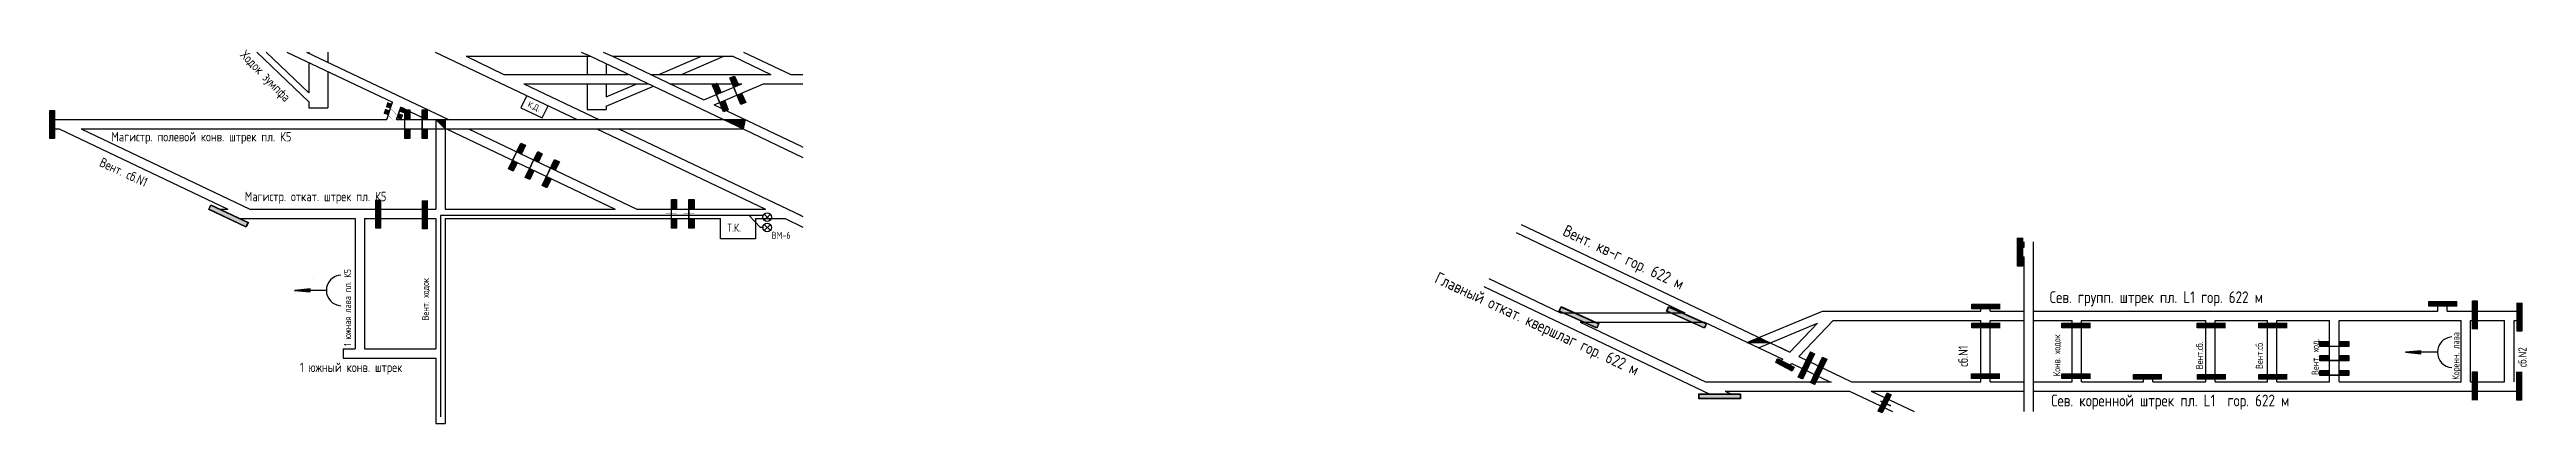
# Model space of a CAD drawing. Header units: millimetres. Extents: x -663 to 388, y -322 to -162.
import ezdxf

# ---------------------------------------------------------------- set-up
doc = ezdxf.new("R2010")
doc.units = ezdxf.units.MM
for name, color, linetype in [('ВМП', 7, 'Continuous'), ('Двери', 7, 'Continuous'), ('Номера перемычек', 7, 'Continuous'), ('Перемычки 01', 7, 'Continuous')]:
    doc.layers.add(name, color=color, linetype=linetype)
doc.styles.add('ESKD', font='Eskdwin')

msp = doc.modelspace()

# ---------------------------------------------------------------- hatches: boundary and pattern name
h = msp.add_hatch(color=256)
h.paths.add_polyline_path([(-520.3, -187.7), (-521, -189.8), (-519, -190.4), (-518.9, -190.3), (-520.8, -189.7), (-520.2, -187.8), (-518.3, -188.4), (-518.3, -188.4)])
h.paths.add_polyline_path([(-518.9, -190.3), (-519, -190.4), (-516.5, -193.1), (-516.5, -193), (-516.8, -192.7)])
h.paths.add_polyline_path([(-515.3, -191.6), (-515.3, -191.7), (-513.3, -192.4), (-512.6, -190.3), (-514.6, -189.6), (-514.7, -189.7), (-512.8, -190.4), (-513.4, -192.3)])
h = msp.add_hatch(color=3)
h.paths.add_polyline_path([(-520.2, -187.8), (-520.8, -189.7), (-518.9, -190.3), (-518.3, -188.4)])
h.paths.add_polyline_path([(-514.7, -189.7), (-515.3, -191.6), (-513.4, -192.3), (-512.8, -190.4)])
h = msp.add_hatch(color=256)
h.paths.add_polyline_path([(-519.4, -184.9), (-520, -187), (-518, -187.6), (-518, -187.5), (-519.9, -186.9), (-519.3, -185), (-517.4, -185.6), (-517.4, -185.5)])
h.paths.add_polyline_path([(-518, -187.5), (-518, -187.6), (-515.6, -190.2), (-515.5, -190.2), (-515.8, -189.8)])
h.paths.add_polyline_path([(-514.4, -188.8), (-514.4, -188.9), (-512.4, -189.6), (-511.7, -187.5), (-513.7, -186.8), (-513.7, -186.9), (-511.8, -187.5), (-512.4, -189.4)])
h = msp.add_hatch(color=3)
h.paths.add_polyline_path([(-519.3, -185), (-519.9, -186.9), (-518, -187.5), (-517.4, -185.6)])
h.paths.add_polyline_path([(-513.7, -186.9), (-514.4, -188.8), (-512.4, -189.4), (-511.8, -187.5)])
for color, points in [(256, [(-498.8, -192.3), (-494.8, -196.3), (-494.8, -192.3)]), (256, [(-367.6, -192.3), (-376.8, -192.3), (-368.5, -196.3)]), (256, [(-401.3, -232.3), (-401.3, -232.5), (-398.9, -232.5), (-398.9, -232.3)]), (256, [(-396.6, -232.5), (-396.6, -232.3), (-398.8, -232.3), (-398.8, -232.5)]), (256, [(-393.8, -232.3), (-393.8, -232.5), (-391.5, -232.5), (-391.5, -232.3)]), (256, [(-389.2, -232.5), (-389.2, -232.3), (-391.4, -232.3), (-391.4, -232.5)]), (256, [(-552.1, -265.5), (-552.1, -264.3), (-558.7, -265)]), (256, [(62.2, -284.9), (57.2, -287), (67, -287.2)]), (256, [(343, -291.8), (343, -290.6), (336.5, -291.2)]), (3, [(69.6, -295.5), (76.3, -299), (77, -297.6), (70.3, -294.1)]), (256, [(113.9, -311.8), (113.8, -312), (115.9, -312.9), (116, -312.8)]), (256, [(114.9, -312.3), (114.9, -312.4), (116.3, -313.1), (116.4, -313)]), (256, [(118.1, -313.9), (118.1, -313.8), (116.1, -312.8), (116, -313)])]:
    msp.add_hatch(color=color).paths.add_polyline_path(points)
h = msp.add_hatch(color=256)
h.paths.add_polyline_path([(69.4, -295.5), (76.4, -299.2), (77.2, -297.6), (70.2, -293.9)])
h.paths.add_polyline_path([(69.6, -295.5), (76.3, -299), (77, -297.6), (70.3, -294.1)], flags=16)
h = msp.add_hatch(color=256)
h.paths.add_polyline_path([(116.7, -308.4), (112.9, -316.2), (114.5, -317), (118.4, -309.3)])
h.paths.add_polyline_path([(116.7, -308.6), (113, -316.1), (114.5, -316.9), (118.2, -309.3)], flags=16)
at = {"layer": 'Двери'}
h = msp.add_hatch(color=256, dxfattribs=at)
h.paths.add_polyline_path([(-377.9, -180.7), (-379.5, -176.9), (-381.5, -177.7), (-379.9, -181.5), (-379.8, -181.5), (-381.4, -177.8), (-379.5, -177), (-378, -180.7)])
h.paths.add_polyline_path([(-378.3, -185.2), (-379.8, -181.5), (-379.9, -181.5), (-378.4, -185.2)])
h.paths.add_polyline_path([(-374.8, -188.1), (-376.3, -184.4), (-376.4, -184.4), (-374.9, -188.1), (-376.7, -188.9), (-378.3, -185.2), (-378.4, -185.2), (-376.8, -189)])
h = msp.add_hatch(color=3, dxfattribs=at)
h.paths.add_polyline_path([(-379.5, -177), (-381.4, -177.8), (-379.8, -181.5), (-378, -180.7)])
h.paths.add_polyline_path([(-376.7, -188.9), (-374.9, -188.1), (-376.4, -184.4), (-378.3, -185.2)])
h = msp.add_hatch(color=256, dxfattribs=at)
h.paths.add_polyline_path([(-370.5, -177.6), (-372.1, -173.8), (-374.1, -174.6), (-372.5, -178.4), (-372.5, -178.4), (-374, -174.7), (-372.2, -173.9), (-370.6, -177.6)])
h.paths.add_polyline_path([(-370.9, -182.1), (-372.5, -178.4), (-372.5, -178.4), (-371, -182.1)])
h.paths.add_polyline_path([(-367.4, -185), (-369, -181.3), (-369.1, -181.3), (-367.5, -185), (-369.4, -185.8), (-370.9, -182.1), (-371, -182.1), (-369.4, -185.9)])
h = msp.add_hatch(color=3, dxfattribs=at)
h.paths.add_polyline_path([(-372.2, -173.9), (-374, -174.7), (-372.5, -178.4), (-370.6, -177.6)])
h.paths.add_polyline_path([(-369.4, -185.8), (-367.5, -185), (-369.1, -181.3), (-370.9, -182.1)])
h = msp.add_hatch(color=256, dxfattribs=at)
h.paths.add_polyline_path([(-509.8, -192.3), (-509.8, -188.2), (-512, -188.2), (-512, -192.3), (-511.9, -192.3), (-511.9, -188.3), (-509.9, -188.3), (-509.9, -192.3)])
h.paths.add_polyline_path([(-511.9, -196.3), (-511.9, -192.3), (-512, -192.3), (-512, -196.3)])
h.paths.add_polyline_path([(-509.8, -200.4), (-509.8, -196.3), (-509.9, -196.3), (-509.9, -200.3), (-511.9, -200.3), (-511.9, -196.3), (-512, -196.3), (-512, -200.4)])
h = msp.add_hatch(color=3, dxfattribs=at)
h.paths.add_polyline_path([(-509.9, -188.3), (-511.9, -188.3), (-511.9, -192.3), (-509.9, -192.3)])
h.paths.add_polyline_path([(-511.9, -200.3), (-509.9, -200.3), (-509.9, -196.3), (-511.9, -196.3)])
h = msp.add_hatch(color=256, dxfattribs=at)
h.paths.add_polyline_path([(-502.4, -192.3), (-502.4, -188.2), (-504.6, -188.2), (-504.6, -192.3), (-504.5, -192.3), (-504.5, -188.3), (-502.5, -188.3), (-502.5, -192.3)])
h.paths.add_polyline_path([(-504.5, -196.3), (-504.5, -192.3), (-504.6, -192.3), (-504.6, -196.3)])
h.paths.add_polyline_path([(-502.4, -200.4), (-502.4, -196.3), (-502.5, -196.3), (-502.5, -200.3), (-504.5, -200.3), (-504.5, -196.3), (-504.6, -196.3), (-504.6, -200.4)])
h = msp.add_hatch(color=3, dxfattribs=at)
h.paths.add_polyline_path([(-502.5, -188.3), (-504.5, -188.3), (-504.5, -192.3), (-502.5, -192.3)])
h.paths.add_polyline_path([(-504.5, -200.3), (-502.5, -200.3), (-502.5, -196.3), (-504.5, -196.3)])
h = msp.add_hatch(color=256, dxfattribs=at)
h.paths.add_polyline_path([(-462.5, -206.9), (-460.7, -203.2), (-462.7, -202.3), (-464.5, -206), (-464.4, -206), (-462.7, -202.4), (-460.9, -203.3), (-462.6, -206.9)])
h.paths.add_polyline_path([(-466.1, -209.6), (-464.4, -206), (-464.5, -206), (-466.2, -209.6)])
h.paths.add_polyline_path([(-466, -214.2), (-464.2, -210.5), (-464.3, -210.5), (-466, -214.1), (-467.8, -213.2), (-466.1, -209.6), (-466.2, -209.6), (-468, -213.3)])
h = msp.add_hatch(color=3, dxfattribs=at)
h.paths.add_polyline_path([(-460.9, -203.3), (-462.7, -202.4), (-464.4, -206), (-462.6, -206.9)])
h.paths.add_polyline_path([(-467.8, -213.2), (-466, -214.1), (-464.3, -210.5), (-466.1, -209.6)])
h = msp.add_hatch(color=256, dxfattribs=at)
h.paths.add_polyline_path([(-455.4, -210.5), (-453.7, -206.8), (-455.6, -205.9), (-457.4, -209.6), (-457.3, -209.6), (-455.6, -206), (-453.8, -206.9), (-455.5, -210.5)])
h.paths.add_polyline_path([(-459, -213.2), (-457.3, -209.6), (-457.4, -209.6), (-459.1, -213.2)])
h.paths.add_polyline_path([(-458.9, -217.8), (-457.2, -214.1), (-457.2, -214.1), (-459, -217.7), (-460.8, -216.8), (-459, -213.2), (-459.1, -213.2), (-460.9, -216.9)])
h = msp.add_hatch(color=3, dxfattribs=at)
h.paths.add_polyline_path([(-453.8, -206.9), (-455.6, -206), (-457.3, -209.6), (-455.5, -210.5)])
h.paths.add_polyline_path([(-460.8, -216.8), (-459, -217.7), (-457.2, -214.1), (-459, -213.2)])
h = msp.add_hatch(color=256, dxfattribs=at)
h.paths.add_polyline_path([(-448.2, -214), (-446.4, -210.3), (-448.4, -209.3), (-450.2, -213), (-450.1, -213.1), (-448.4, -209.4), (-446.6, -210.3), (-448.3, -213.9)])
h.paths.add_polyline_path([(-451.8, -216.7), (-450.1, -213.1), (-450.2, -213), (-451.9, -216.6)])
h.paths.add_polyline_path([(-451.7, -221.3), (-449.9, -217.6), (-450, -217.5), (-451.7, -221.1), (-453.5, -220.3), (-451.8, -216.7), (-451.9, -216.6), (-453.7, -220.3)])
h = msp.add_hatch(color=3, dxfattribs=at)
h.paths.add_polyline_path([(-446.6, -210.3), (-448.4, -209.4), (-450.1, -213.1), (-448.3, -213.9)])
h.paths.add_polyline_path([(-453.5, -220.3), (-451.7, -221.1), (-450, -217.5), (-451.8, -216.7)])
h = msp.add_hatch(color=256, dxfattribs=at)
h.paths.add_polyline_path([(-396.7, -230.4), (-396.7, -226.3), (-398.9, -226.3), (-398.9, -230.4), (-398.8, -230.4), (-398.8, -226.4), (-396.8, -226.4), (-396.8, -230.4)])
h.paths.add_polyline_path([(-398.8, -234.4), (-398.8, -230.4), (-398.9, -230.4), (-398.9, -234.4)])
h.paths.add_polyline_path([(-396.7, -238.5), (-396.7, -234.4), (-396.8, -234.4), (-396.8, -238.4), (-398.8, -238.4), (-398.8, -234.4), (-398.9, -234.4), (-398.9, -238.5)])
h = msp.add_hatch(color=3, dxfattribs=at)
h.paths.add_polyline_path([(-396.8, -226.4), (-398.8, -226.4), (-398.8, -230.4), (-396.8, -230.4)])
h.paths.add_polyline_path([(-398.8, -238.4), (-396.8, -238.4), (-396.8, -234.4), (-398.8, -234.4)])
h = msp.add_hatch(color=256, dxfattribs=at)
h.paths.add_polyline_path([(-389.3, -230.4), (-389.3, -226.3), (-391.5, -226.3), (-391.5, -230.4), (-391.4, -230.4), (-391.4, -226.4), (-389.4, -226.4), (-389.4, -230.4)])
h.paths.add_polyline_path([(-391.4, -234.4), (-391.4, -230.4), (-391.5, -230.4), (-391.5, -234.4)])
h.paths.add_polyline_path([(-389.3, -238.5), (-389.3, -234.4), (-389.4, -234.4), (-389.4, -238.4), (-391.4, -238.4), (-391.4, -234.4), (-391.5, -234.4), (-391.5, -238.5)])
h = msp.add_hatch(color=3, dxfattribs=at)
h.paths.add_polyline_path([(-389.4, -226.4), (-391.4, -226.4), (-391.4, -230.4), (-389.4, -230.4)])
h.paths.add_polyline_path([(-391.4, -238.4), (-389.4, -238.4), (-389.4, -234.4), (-391.4, -234.4)])
h = msp.add_hatch(color=256, dxfattribs=at)
h.paths.add_polyline_path([(304.3, -286.6), (300.2, -286.6), (300.2, -288.8), (304.3, -288.8), (304.3, -288.7), (300.3, -288.7), (300.3, -286.7), (304.3, -286.7)])
h.paths.add_polyline_path([(308.3, -288.7), (304.3, -288.7), (304.3, -288.8), (308.3, -288.8)])
h.paths.add_polyline_path([(312.4, -286.6), (308.3, -286.6), (308.3, -286.7), (312.3, -286.7), (312.3, -288.7), (308.3, -288.7), (308.3, -288.8), (312.4, -288.8)])
h = msp.add_hatch(color=256, dxfattribs=at)
h.paths.add_polyline_path([(304.3, -292.6), (300.2, -292.6), (300.2, -294.8), (304.3, -294.8), (304.3, -294.7), (300.3, -294.7), (300.3, -292.7), (304.3, -292.7)])
h.paths.add_polyline_path([(308.3, -294.7), (304.3, -294.7), (304.3, -294.8), (308.3, -294.8)])
h.paths.add_polyline_path([(312.4, -292.6), (308.3, -292.6), (308.3, -292.7), (312.3, -292.7), (312.3, -294.7), (308.3, -294.7), (308.3, -294.8), (312.4, -294.8)])
h = msp.add_hatch(color=3, dxfattribs=at)
h.paths.add_polyline_path([(300.3, -286.7), (300.3, -288.7), (304.3, -288.7), (304.3, -286.7)])
h.paths.add_polyline_path([(312.3, -288.7), (312.3, -286.7), (308.3, -286.7), (308.3, -288.7)])
h = msp.add_hatch(color=3, dxfattribs=at)
h.paths.add_polyline_path([(300.3, -292.7), (300.3, -294.7), (304.3, -294.7), (304.3, -292.7)])
h.paths.add_polyline_path([(312.3, -294.7), (312.3, -292.7), (308.3, -292.7), (308.3, -294.7)])
h = msp.add_hatch(color=256, dxfattribs=at)
h.paths.add_polyline_path([(304.3, -298.9), (300.2, -298.9), (300.2, -301.1), (304.3, -301.1), (304.3, -301), (300.3, -301), (300.3, -299), (304.3, -299)])
h.paths.add_polyline_path([(308.3, -301), (304.3, -301), (304.3, -301.1), (308.3, -301.1)])
h.paths.add_polyline_path([(312.4, -298.9), (308.3, -298.9), (308.3, -299), (312.3, -299), (312.3, -301), (308.3, -301), (308.3, -301.1), (312.4, -301.1)])
h = msp.add_hatch(color=3, dxfattribs=at)
h.paths.add_polyline_path([(300.3, -299), (300.3, -301), (304.3, -301), (304.3, -299)])
h.paths.add_polyline_path([(312.3, -301), (312.3, -299), (308.3, -299), (308.3, -301)])
at = {"layer": 'Перемычки 01'}
h = msp.add_hatch(color=256, dxfattribs=at)
h.paths.add_polyline_path([(-660.4, -200.5), (-660.4, -196.4), (-660.5, -196.4), (-660.5, -200.4), (-662.5, -200.4), (-662.5, -196.4), (-662.6, -196.4), (-662.6, -200.5)])
h.paths.add_polyline_path([(-660.5, -196.4), (-660.4, -196.4), (-660.4, -188.3), (-662.6, -188.3), (-662.6, -196.4), (-662.5, -196.4), (-662.5, -188.4), (-660.5, -188.4)])
h = msp.add_hatch(color=3, dxfattribs=at)
h.paths.add_polyline_path([(-662.5, -200.4), (-660.5, -200.4), (-660.5, -196.4), (-662.5, -196.4)])
h.paths.add_polyline_path([(-660.5, -192.4), (-662.5, -192.4), (-662.5, -196.4), (-660.5, -196.4)])
h.paths.add_polyline_path([(-660.5, -192.4), (-660.5, -188.4), (-662.5, -188.4), (-662.5, -192.4)])
h = msp.add_hatch(color=256, dxfattribs=at)
h.paths.add_polyline_path([(-594.2, -228.6), (-595.1, -230.5), (-579.2, -238), (-578.3, -236.1)])
h.paths.add_polyline_path([(-578.5, -236.1), (-579.3, -237.9), (-595, -230.4), (-594.2, -228.7)], flags=16)
for points in [[(-594.2, -228.7), (-595, -230.4), (-579.3, -237.9), (-578.5, -236.1)], [(-22.3, -273.7), (-6.5, -280.8), (-5.7, -279.1), (-21.6, -272)], [(23.3, -273.7), (39.1, -280.8), (39.9, -279.1), (24.1, -272)], [(36.9, -310.9), (54.3, -310.9), (54.3, -309), (36.9, -309)], [(113, -316.1), (114.5, -316.9), (118.2, -309.3), (116.7, -308.6)]]:
    msp.add_hatch(color=3, dxfattribs=at).paths.add_polyline_path(points)
h = msp.add_hatch(color=256, dxfattribs=at)
h.paths.add_polyline_path([(-522.2, -238.5), (-522.2, -234.4), (-522.3, -234.4), (-522.3, -238.4), (-524.3, -238.4), (-524.3, -234.4), (-524.4, -234.4), (-524.4, -238.5)])
h.paths.add_polyline_path([(-522.3, -234.4), (-522.2, -234.4), (-522.2, -226.3), (-524.4, -226.3), (-524.4, -234.4), (-524.3, -234.4), (-524.3, -226.4), (-522.3, -226.4)])
h = msp.add_hatch(color=3, dxfattribs=at)
h.paths.add_polyline_path([(-524.3, -238.4), (-522.3, -238.4), (-522.3, -234.4), (-524.3, -234.4)])
h.paths.add_polyline_path([(-522.3, -230.4), (-524.3, -230.4), (-524.3, -234.4), (-522.3, -234.4)])
h.paths.add_polyline_path([(-522.3, -230.4), (-522.3, -226.4), (-524.3, -226.4), (-524.3, -230.4)])
h = msp.add_hatch(color=256, dxfattribs=at)
h.paths.add_polyline_path([(-502.4, -238.8), (-502.4, -234.7), (-502.5, -234.7), (-502.5, -238.7), (-504.5, -238.7), (-504.5, -234.7), (-504.6, -234.7), (-504.6, -238.8)])
h.paths.add_polyline_path([(-502.5, -234.7), (-502.4, -234.7), (-502.4, -226.6), (-504.6, -226.6), (-504.6, -234.7), (-504.5, -234.7), (-504.5, -226.7), (-502.5, -226.7)])
h = msp.add_hatch(color=3, dxfattribs=at)
h.paths.add_polyline_path([(-504.5, -238.7), (-502.5, -238.7), (-502.5, -234.7), (-504.5, -234.7)])
h.paths.add_polyline_path([(-502.5, -230.7), (-504.5, -230.7), (-504.5, -234.7), (-502.5, -234.7)])
h.paths.add_polyline_path([(-502.5, -230.7), (-502.5, -226.7), (-504.5, -226.7), (-504.5, -230.7)])
h = msp.add_hatch(color=256, dxfattribs=at)
h.paths.add_polyline_path([(174.1, -254.7), (174.1, -250.6), (174, -250.6), (174, -254.6), (172, -254.6), (172, -250.6), (171.9, -250.6), (171.9, -254.7)])
h.paths.add_polyline_path([(174, -250.6), (174.1, -250.6), (174.1, -242.5), (171.9, -242.5), (171.9, -250.6), (172, -250.6), (172, -242.6), (174, -242.6)])
h = msp.add_hatch(color=3, dxfattribs=at)
h.paths.add_polyline_path([(172, -254.6), (174, -254.6), (174, -250.6), (172, -250.6)])
h.paths.add_polyline_path([(174, -246.6), (172, -246.6), (172, -250.6), (174, -250.6)])
h.paths.add_polyline_path([(174, -246.6), (174, -242.6), (172, -242.6), (172, -246.6)])
h = msp.add_hatch(color=256, dxfattribs=at)
h.paths.add_polyline_path([(-22.5, -273.8), (-6.5, -281), (-5.6, -279), (-21.6, -271.8)])
h.paths.add_polyline_path([(-22.3, -273.7), (-6.5, -280.8), (-5.7, -279.1), (-21.6, -272)], flags=16)
h = msp.add_hatch(color=256, dxfattribs=at)
h.paths.add_polyline_path([(23.1, -273.8), (39.2, -281), (40.1, -279), (24, -271.8)])
h.paths.add_polyline_path([(23.3, -273.7), (39.1, -280.8), (39.9, -279.1), (24.1, -272)], flags=16)
h = msp.add_hatch(color=256, dxfattribs=at)
h.paths.add_polyline_path([(152.5, -272.9), (156.6, -272.9), (156.6, -272.8), (152.6, -272.8), (152.6, -270.8), (156.6, -270.8), (156.6, -270.7), (152.5, -270.7)])
h.paths.add_polyline_path([(156.6, -272.8), (156.6, -272.9), (164.7, -272.9), (164.7, -270.7), (156.6, -270.7), (156.6, -270.8), (164.6, -270.8), (164.6, -272.8)])
h = msp.add_hatch(color=3, dxfattribs=at)
h.paths.add_polyline_path([(152.6, -270.8), (152.6, -272.8), (156.6, -272.8), (156.6, -270.8)])
h.paths.add_polyline_path([(160.6, -272.8), (160.6, -270.8), (156.6, -270.8), (156.6, -272.8)])
h.paths.add_polyline_path([(160.6, -272.8), (164.6, -272.8), (164.6, -270.8), (160.6, -270.8)])
h = msp.add_hatch(color=256, dxfattribs=at)
h.paths.add_polyline_path([(346.2, -271.7), (350.3, -271.7), (350.3, -271.6), (346.3, -271.6), (346.3, -269.6), (350.3, -269.6), (350.3, -269.5), (346.2, -269.5)])
h.paths.add_polyline_path([(350.3, -271.6), (350.3, -271.7), (358.4, -271.7), (358.4, -269.5), (350.3, -269.5), (350.3, -269.6), (358.3, -269.6), (358.3, -271.6)])
h = msp.add_hatch(color=2, dxfattribs=at)
h.paths.add_polyline_path([(346.3, -269.6), (346.3, -271.6), (350.3, -271.6), (350.3, -269.6)])
h.paths.add_polyline_path([(354.3, -271.6), (354.3, -269.6), (350.3, -269.6), (350.3, -271.6)])
h.paths.add_polyline_path([(354.3, -271.6), (358.3, -271.6), (358.3, -269.6), (354.3, -269.6)])
h = msp.add_hatch(color=256, dxfattribs=at)
h.paths.add_polyline_path([(364.8, -269.3), (364.8, -273.4), (364.9, -273.4), (364.9, -269.4), (366.9, -269.4), (366.9, -273.4), (367, -273.4), (367, -269.3)])
h.paths.add_polyline_path([(364.9, -273.4), (364.8, -273.4), (364.8, -281.5), (367, -281.5), (367, -273.4), (366.9, -273.4), (366.9, -281.4), (364.9, -281.4)])
h = msp.add_hatch(color=2, dxfattribs=at)
h.paths.add_polyline_path([(366.9, -269.4), (364.9, -269.4), (364.9, -273.4), (366.9, -273.4)])
h.paths.add_polyline_path([(364.9, -277.4), (366.9, -277.4), (366.9, -273.4), (364.9, -273.4)])
h.paths.add_polyline_path([(364.9, -277.4), (364.9, -281.4), (366.9, -281.4), (366.9, -277.4)])
h = msp.add_hatch(color=256, dxfattribs=at)
h.paths.add_polyline_path([(385.9, -282.3), (385.9, -278.2), (385.8, -278.2), (385.8, -282.2), (383.8, -282.2), (383.8, -278.2), (383.7, -278.2), (383.7, -282.3)])
h.paths.add_polyline_path([(385.8, -278.2), (385.9, -278.2), (385.9, -270.1), (383.7, -270.1), (383.7, -278.2), (383.8, -278.2), (383.8, -270.2), (385.8, -270.2)])
h = msp.add_hatch(color=3, dxfattribs=at)
h.paths.add_polyline_path([(383.8, -282.2), (385.8, -282.2), (385.8, -278.2), (383.8, -278.2)])
h.paths.add_polyline_path([(385.8, -274.2), (383.8, -274.2), (383.8, -278.2), (385.8, -278.2)])
h.paths.add_polyline_path([(385.8, -274.2), (385.8, -270.2), (383.8, -270.2), (383.8, -274.2)])
h = msp.add_hatch(color=256, dxfattribs=at)
h.paths.add_polyline_path([(152.5, -280.9), (156.6, -280.9), (156.6, -280.8), (152.6, -280.8), (152.6, -278.8), (156.6, -278.8), (156.6, -278.7), (152.5, -278.7)])
h.paths.add_polyline_path([(156.6, -280.8), (156.6, -280.9), (164.7, -280.9), (164.7, -278.7), (156.6, -278.7), (156.6, -278.8), (164.6, -278.8), (164.6, -280.8)])
h = msp.add_hatch(color=3, dxfattribs=at)
h.paths.add_polyline_path([(152.6, -278.8), (152.6, -280.8), (156.6, -280.8), (156.6, -278.8)])
h.paths.add_polyline_path([(160.6, -280.8), (160.6, -278.8), (156.6, -278.8), (156.6, -280.8)])
h.paths.add_polyline_path([(160.6, -280.8), (164.6, -280.8), (164.6, -278.8), (160.6, -278.8)])
h = msp.add_hatch(color=256, dxfattribs=at)
h.paths.add_polyline_path([(190.7, -280.9), (194.8, -280.9), (194.8, -280.8), (190.8, -280.8), (190.8, -278.8), (194.8, -278.8), (194.8, -278.7), (190.7, -278.7)])
h.paths.add_polyline_path([(194.8, -280.8), (194.8, -280.9), (202.9, -280.9), (202.9, -278.7), (194.8, -278.7), (194.8, -278.8), (202.8, -278.8), (202.8, -280.8)])
h = msp.add_hatch(color=3, dxfattribs=at)
h.paths.add_polyline_path([(190.8, -278.8), (190.8, -280.8), (194.8, -280.8), (194.8, -278.8)])
h.paths.add_polyline_path([(198.8, -280.8), (198.8, -278.8), (194.8, -278.8), (194.8, -280.8)])
h.paths.add_polyline_path([(198.8, -280.8), (202.8, -280.8), (202.8, -278.8), (198.8, -278.8)])
h = msp.add_hatch(color=256, dxfattribs=at)
h.paths.add_polyline_path([(248, -280.9), (252.1, -280.9), (252.1, -280.8), (248.1, -280.8), (248.1, -278.8), (252.1, -278.8), (252.1, -278.7), (248, -278.7)])
h.paths.add_polyline_path([(252.1, -280.8), (252.1, -280.9), (260.2, -280.9), (260.2, -278.7), (252.1, -278.7), (252.1, -278.8), (260.1, -278.8), (260.1, -280.8)])
h = msp.add_hatch(color=3, dxfattribs=at)
h.paths.add_polyline_path([(248.1, -278.8), (248.1, -280.8), (252.1, -280.8), (252.1, -278.8)])
h.paths.add_polyline_path([(256.1, -280.8), (256.1, -278.8), (252.1, -278.8), (252.1, -280.8)])
h.paths.add_polyline_path([(256.1, -280.8), (260.1, -280.8), (260.1, -278.8), (256.1, -278.8)])
h = msp.add_hatch(color=256, dxfattribs=at)
h.paths.add_polyline_path([(274.2, -280.9), (278.3, -280.9), (278.3, -280.8), (274.3, -280.8), (274.3, -278.8), (278.3, -278.8), (278.3, -278.7), (274.2, -278.7)])
h.paths.add_polyline_path([(278.3, -280.8), (278.3, -280.9), (286.4, -280.9), (286.4, -278.7), (278.3, -278.7), (278.3, -278.8), (286.3, -278.8), (286.3, -280.8)])
h = msp.add_hatch(color=3, dxfattribs=at)
h.paths.add_polyline_path([(274.3, -278.8), (274.3, -280.8), (278.3, -280.8), (278.3, -278.8)])
h.paths.add_polyline_path([(282.3, -280.8), (282.3, -278.8), (278.3, -278.8), (278.3, -280.8)])
h.paths.add_polyline_path([(282.3, -280.8), (286.3, -280.8), (286.3, -278.8), (282.3, -278.8)])
h = msp.add_hatch(color=256, dxfattribs=at)
h.paths.add_polyline_path([(84, -290.8), (82.2, -294.5), (82.3, -294.6), (84.1, -291), (85.9, -291.8), (84.1, -295.4), (84.2, -295.5), (86, -291.8)])
h.paths.add_polyline_path([(82.3, -294.6), (82.2, -294.5), (78.8, -301.9), (80.7, -302.8), (84.2, -295.5), (84.1, -295.4), (80.7, -302.7), (78.9, -301.8)])
h = msp.add_hatch(color=3, dxfattribs=at)
h.paths.add_polyline_path([(85.9, -291.8), (84.1, -291), (82.3, -294.6), (84.1, -295.4)])
h.paths.add_polyline_path([(80.6, -298.2), (82.4, -299.1), (84.1, -295.4), (82.3, -294.6)])
h.paths.add_polyline_path([(80.6, -298.2), (78.9, -301.8), (80.7, -302.7), (82.4, -299.1)])
h = msp.add_hatch(color=256, dxfattribs=at)
h.paths.add_polyline_path([(89.2, -293.2), (87.4, -296.9), (87.5, -297), (89.3, -293.3), (91.1, -294.2), (89.3, -297.8), (89.4, -297.9), (91.2, -294.2)])
h.paths.add_polyline_path([(87.5, -297), (87.4, -296.9), (84, -304.2), (85.9, -305.2), (89.4, -297.9), (89.3, -297.8), (85.9, -305), (84.1, -304.2)])
h = msp.add_hatch(color=3, dxfattribs=at)
h.paths.add_polyline_path([(91.1, -294.2), (89.3, -293.3), (87.5, -297), (89.3, -297.8)])
h.paths.add_polyline_path([(85.8, -300.6), (87.6, -301.4), (89.3, -297.8), (87.5, -297)])
h.paths.add_polyline_path([(85.8, -300.6), (84.1, -304.2), (85.9, -305), (87.6, -301.4)])
h = msp.add_hatch(color=256, dxfattribs=at)
h.paths.add_polyline_path([(152.3, -302.5), (156.4, -302.5), (156.4, -302.4), (152.4, -302.4), (152.4, -300.4), (156.4, -300.4), (156.4, -300.3), (152.3, -300.3)])
h.paths.add_polyline_path([(156.4, -302.4), (156.4, -302.5), (164.5, -302.5), (164.5, -300.3), (156.4, -300.3), (156.4, -300.4), (164.4, -300.4), (164.4, -302.4)])
h = msp.add_hatch(color=3, dxfattribs=at)
h.paths.add_polyline_path([(152.4, -300.4), (152.4, -302.4), (156.4, -302.4), (156.4, -300.4)])
h.paths.add_polyline_path([(160.4, -302.4), (160.4, -300.4), (156.4, -300.4), (156.4, -302.4)])
h.paths.add_polyline_path([(160.4, -302.4), (164.4, -302.4), (164.4, -300.4), (160.4, -300.4)])
h = msp.add_hatch(color=256, dxfattribs=at)
h.paths.add_polyline_path([(190.7, -302.5), (194.8, -302.5), (194.8, -302.4), (190.8, -302.4), (190.8, -300.4), (194.8, -300.4), (194.8, -300.3), (190.7, -300.3)])
h.paths.add_polyline_path([(194.8, -302.4), (194.8, -302.5), (202.9, -302.5), (202.9, -300.3), (194.8, -300.3), (194.8, -300.4), (202.8, -300.4), (202.8, -302.4)])
h = msp.add_hatch(color=3, dxfattribs=at)
h.paths.add_polyline_path([(190.8, -300.4), (190.8, -302.4), (194.8, -302.4), (194.8, -300.4)])
h.paths.add_polyline_path([(198.8, -302.4), (198.8, -300.4), (194.8, -300.4), (194.8, -302.4)])
h.paths.add_polyline_path([(198.8, -302.4), (202.8, -302.4), (202.8, -300.4), (198.8, -300.4)])
h = msp.add_hatch(color=256, dxfattribs=at)
h.paths.add_polyline_path([(221, -302.8), (225.1, -302.8), (225.1, -302.7), (221.1, -302.7), (221.1, -300.7), (225.1, -300.7), (225.1, -300.6), (221, -300.6)])
h.paths.add_polyline_path([(225.1, -302.7), (225.1, -302.8), (233.2, -302.8), (233.2, -300.6), (225.1, -300.6), (225.1, -300.7), (233.1, -300.7), (233.1, -302.7)])
h = msp.add_hatch(color=3, dxfattribs=at)
h.paths.add_polyline_path([(221.1, -300.7), (221.1, -302.7), (225.1, -302.7), (225.1, -300.7)])
h.paths.add_polyline_path([(229.1, -302.7), (229.1, -300.7), (225.1, -300.7), (225.1, -302.7)])
h.paths.add_polyline_path([(229.1, -302.7), (233.1, -302.7), (233.1, -300.7), (229.1, -300.7)])
h = msp.add_hatch(color=256, dxfattribs=at)
h.paths.add_polyline_path([(248.1, -302.8), (252.2, -302.8), (252.2, -302.7), (248.2, -302.7), (248.2, -300.7), (252.2, -300.7), (252.2, -300.6), (248.1, -300.6)])
h.paths.add_polyline_path([(252.2, -302.7), (252.2, -302.8), (260.3, -302.8), (260.3, -300.6), (252.2, -300.6), (252.2, -300.7), (260.2, -300.7), (260.2, -302.7)])
h = msp.add_hatch(color=3, dxfattribs=at)
h.paths.add_polyline_path([(248.2, -300.7), (248.2, -302.7), (252.2, -302.7), (252.2, -300.7)])
h.paths.add_polyline_path([(256.2, -302.7), (256.2, -300.7), (252.2, -300.7), (252.2, -302.7)])
h.paths.add_polyline_path([(256.2, -302.7), (260.2, -302.7), (260.2, -300.7), (256.2, -300.7)])
h = msp.add_hatch(color=256, dxfattribs=at)
h.paths.add_polyline_path([(274.2, -302.8), (278.3, -302.8), (278.3, -302.7), (274.3, -302.7), (274.3, -300.7), (278.3, -300.7), (278.3, -300.6), (274.2, -300.6)])
h.paths.add_polyline_path([(278.3, -302.7), (278.3, -302.8), (286.4, -302.8), (286.4, -300.6), (278.3, -300.6), (278.3, -300.7), (286.3, -300.7), (286.3, -302.7)])
h = msp.add_hatch(color=3, dxfattribs=at)
h.paths.add_polyline_path([(274.3, -300.7), (274.3, -302.7), (278.3, -302.7), (278.3, -300.7)])
h.paths.add_polyline_path([(282.3, -302.7), (282.3, -300.7), (278.3, -300.7), (278.3, -302.7)])
h.paths.add_polyline_path([(282.3, -302.7), (286.3, -302.7), (286.3, -300.7), (282.3, -300.7)])
h = msp.add_hatch(color=256, dxfattribs=at)
h.paths.add_polyline_path([(364.8, -299.4), (364.8, -303.5), (364.9, -303.5), (364.9, -299.5), (366.9, -299.5), (366.9, -303.5), (367, -303.5), (367, -299.4)])
h.paths.add_polyline_path([(364.9, -303.5), (364.8, -303.5), (364.8, -311.6), (367, -311.6), (367, -303.5), (366.9, -303.5), (366.9, -311.5), (364.9, -311.5)])
h = msp.add_hatch(color=2, dxfattribs=at)
h.paths.add_polyline_path([(366.9, -299.5), (364.9, -299.5), (364.9, -303.5), (366.9, -303.5)])
h.paths.add_polyline_path([(364.9, -307.5), (366.9, -307.5), (366.9, -303.5), (364.9, -303.5)])
h.paths.add_polyline_path([(364.9, -307.5), (364.9, -311.5), (366.9, -311.5), (366.9, -307.5)])
h = msp.add_hatch(color=256, dxfattribs=at)
h.paths.add_polyline_path([(385.8, -311.6), (385.8, -307.5), (385.7, -307.5), (385.7, -311.5), (383.7, -311.5), (383.7, -307.5), (383.6, -307.5), (383.6, -311.6)])
h.paths.add_polyline_path([(385.7, -307.5), (385.8, -307.5), (385.8, -299.4), (383.6, -299.4), (383.6, -307.5), (383.7, -307.5), (383.7, -299.5), (385.7, -299.5)])
h = msp.add_hatch(color=3, dxfattribs=at)
h.paths.add_polyline_path([(383.7, -311.5), (385.7, -311.5), (385.7, -307.5), (383.7, -307.5)])
h.paths.add_polyline_path([(385.7, -303.5), (383.7, -303.5), (383.7, -307.5), (385.7, -307.5)])
h.paths.add_polyline_path([(385.7, -303.5), (385.7, -299.5), (383.7, -299.5), (383.7, -303.5)])
h = msp.add_hatch(color=256, dxfattribs=at)
h.paths.add_polyline_path([(36.8, -311), (54.4, -311), (54.4, -308.8), (36.8, -308.8)])
h.paths.add_polyline_path([(36.9, -310.9), (54.3, -310.9), (54.3, -309), (36.9, -309)], flags=16)

# ---------------------------------------------------------------- linework, layer by layer
for p, q in [((-552.6, -184.7), (-574.7, -163.6)), ((-552.6, -180.9), (-570.7, -163.6)), ((-562, -163.6), (-517.2, -184.9)), ((-553.6, -163.6), (-493.4, -192.3)), ((-552.6, -163.6), (-552.6, -164.1)), ((-552.6, -163.6), (-552.6, -164.1)), ((-544.6, -163.6), (-544.6, -167.9)), ((-499.1, -163.6), (-438.8, -192.3)), ((-485.9, -165.4), (-439.3, -165.4)), ((-485.9, -165.4), (-469.9, -173.1)), ((-441.9, -165.4), (-433.2, -165.4)), ((-437.1, -163.6), (-433.2, -165.4)), ((-434.6, -165.4), (-434.6, -173.1)), ((-433.2, -165.4), (-368.5, -196.3)), ((-427.8, -163.6), (-423.9, -165.4)), ((-423.9, -165.4), (-390.5, -181.4)), ((-423.9, -165.4), (-372.8, -165.4)), ((-404.2, -173.1), (-386.1, -165.4)), ((-394.6, -173.1), (-376.6, -165.4)), ((-372.8, -165.4), (-356.7, -173.1)), ((-368.3, -163.6), (-348.3, -173.1)), ((-552.6, -168.1), (-552.6, -180.9)), ((-544.6, -171.9), (-544.6, -187.3)), ((-469.9, -173.1), (-417.2, -173.1)), ((-461.5, -177.1), (-408.8, -177.1)), ((-461.5, -177.1), (-429.6, -192.3)), ((-434.6, -177.1), (-434.6, -188)), ((-426.6, -168.6), (-426.6, -173.1)), ((-426.6, -177.1), (-426.6, -182.6)), ((-426.6, -182.6), (-413.6, -177.1)), ((-426.6, -186.6), (-406.5, -178.1)), ((-407.9, -173.1), (-356.7, -173.1)), ((-399.5, -177.1), (-390.5, -177.1)), ((-390.5, -177.1), (-369, -177.1)), ((-385.1, -183.9), (-369, -177.1)), ((-380.8, -186), (-359.8, -177.1)), ((-379.4, -173.1), (-379.4, -173.1)), ((-359.8, -177.1), (-343.1, -177.1)), ((-348.3, -173.1), (-343.1, -173.1)), ((-552.6, -184.7), (-552.6, -187.3)), ((-552.6, -187.3), (-544.6, -187.3)), ((-519.6, -192.3), (-517.2, -184.9)), ((-517.3, -185.5), (-517.3, -185.4)), ((-515.4, -192.3), (-513.7, -187)), ((-513.7, -187), (-515.4, -192.3)), ((-513.7, -187), (-502.7, -192.3)), ((-460.2, -182.1), (-462.7, -187.3)), ((-462.7, -187.3), (-453.7, -191.6)), ((-453.7, -191.6), (-451.2, -186.4)), ((-434.6, -188), (-434.6, -188)), ((-434.6, -188), (-426.6, -188)), ((-426.6, -186.6), (-426.6, -188)), ((-390.5, -181.4), (-385.1, -183.9)), ((-380.8, -186), (-343.8, -203.6)), ((-660.5, -196.3), (-658.5, -196.3)), ((-660.4, -192.3), (-519.6, -192.3)), ((-658.5, -196.3), (-587, -230.4)), ((-649.2, -196.3), (-577.7, -230.4)), ((-649.2, -196.3), (-494.8, -196.3)), ((-570.9, -196.3), (-541.5, -196.3)), ((-515.4, -192.3), (-367.6, -192.3)), ((-515.4, -192.3), (-481.1, -192.3)), ((-498.8, -192.3), (-498.8, -230.4)), ((-498.8, -192.3), (-494.8, -196.3)), ((-494.8, -192.3), (-494.8, -230.4)), ((-494.8, -196.3), (-368.5, -196.3)), ((-494.3, -196.3), (-422.8, -230.4)), ((-485, -196.3), (-413.5, -230.4)), ((-430.5, -196.3), (-359, -230.4)), ((-421.2, -196.3), (-343.9, -233.1)), ((-367.6, -192.3), (-368.5, -196.3)), ((-368.5, -196.3), (-343.1, -208.4)), ((-343.7, -203.7), (-343.1, -204)), ((-590.4, -230.4), (-587, -230.4)), ((-577.7, -230.4), (-498.8, -230.4)), ((-494.8, -230.4), (-422.8, -230.4)), ((-413.5, -230.4), (-359, -230.4)), ((-582, -234.4), (-568.3, -234.4)), ((-568.4, -234.4), (-533, -234.4)), ((-533, -234.4), (-533, -289.7)), ((-529, -234.4), (-529, -289.7)), ((-529, -234.4), (-498.8, -234.4)), ((-498.8, -234.4), (-498.8, -289.7)), ((-494.8, -234.4), (-407.1, -234.4)), ((-494.8, -234.4), (-494.8, -321.5)), ((-408.6, -234.4), (-385.4, -234.4)), ((-385.3, -234.4), (-378.1, -234.4)), ((-378.1, -243), (-378.1, -234.4)), ((-363.2, -234.4), (-363.2, -243)), ((-363.2, -234.4), (-350.6, -234.4)), ((-350.6, -234.4), (-343.1, -238)), ((-344.6, -232.8), (-343.1, -233.5)), ((-40.6, -240.3), (30.8, -274.4)), ((-38.5, -236.9), (75.4, -291.2)), ((-363.2, -243), (-378.1, -243)), ((174, -246.6), (174.7, -246.6)), ((174, -250.6), (174.7, -250.6)), ((174.7, -246.6), (174.7, -244.3)), ((174.7, -316.4), (174.7, -250.6)), ((178.7, -316.4), (178.7, -244.3)), ((-550.8, -259.7), (-550.8, -259.7)), ((-52.3, -259.9), (-21.9, -274.4)), ((-545.2, -265), (-552.1, -265)), ((-54.4, -263.3), (41.4, -309)), ((156.4, -273.7), (156.4, -272.9)), ((160.4, -273.7), (160.4, -272.9)), ((350.2, -273.7), (350.2, -271.6)), ((354.2, -273.7), (354.2, -271.6)), ((-21.9, -274.4), (30.8, -274.4)), ((-13.5, -278.4), (39.2, -278.4)), ((-13.5, -278.4), (39.6, -303.7)), ((39.2, -278.4), (72.4, -294.2)), ((57.2, -287), (89.2, -273.7)), ((62.1, -289.3), (87.1, -278.9)), ((75.4, -291.2), (87.1, -278.9)), ((79.2, -293), (93.8, -277.7)), ((89.2, -273.7), (142.7, -273.7)), ((93.8, -277.7), (156.4, -277.7)), ((142.7, -273.7), (156.4, -273.7)), ((156.4, -303.7), (156.4, -277.7)), ((160.4, -273.7), (174.7, -273.7)), ((160.4, -303.7), (160.4, -277.7)), ((160.4, -277.7), (163.6, -277.7)), ((163.6, -277.7), (174.7, -277.7)), ((178.7, -273.7), (229.3, -273.7)), ((178.7, -277.7), (195.1, -277.7)), ((195.1, -303.7), (195.1, -277.7)), ((199.1, -303.7), (199.1, -277.7)), ((199.1, -277.7), (229.3, -277.7)), ((229.3, -273.7), (350.2, -273.7)), ((229.3, -273.7), (229.4, -273.7)), ((229.3, -277.7), (234.4, -277.7)), ((229.3, -277.7), (250.1, -277.7)), ((234.4, -277.7), (246.1, -277.7)), ((250.1, -277.7), (251.8, -277.7)), ((251.8, -303.7), (251.8, -277.7)), ((255.8, -303.7), (255.8, -277.7)), ((255.8, -277.7), (277.9, -277.7)), ((277.9, -303.7), (277.9, -277.7)), ((281.9, -303.7), (281.9, -277.7)), ((281.9, -277.7), (304.3, -277.7)), ((304.3, -303.7), (304.3, -277.7)), ((308.3, -303.7), (308.3, -277.7)), ((308.3, -277.7), (360.1, -277.7)), ((354.2, -273.7), (383.8, -273.7)), ((360.1, -303.7), (360.1, -277.7)), ((364.1, -303.7), (364.1, -277.7)), ((364.1, -277.7), (378.5, -277.7)), ((378.5, -303.7), (378.5, -277.7)), ((382.5, -303.7), (382.5, -277.7)), ((382.5, -277.7), (383.8, -277.7)), ((-538.1, -289.7), (-533, -289.7)), ((-538.1, -293.7), (-498.8, -293.7)), ((-529, -289.7), (-529, -289.7)), ((-529, -289.7), (-498.8, -289.7)), ((-529, -293.7), (-529, -293.7)), ((-498.8, -293.7), (-498.8, -321.5)), ((57.2, -287), (67, -287.2)), ((79.2, -293), (86.5, -296.5)), ((349.9, -291.2), (343, -291.2)), ((39.6, -303.7), (93.1, -303.7)), ((71.5, -295.2), (72.4, -294.2)), ((75.3, -297.1), (76.2, -296)), ((76.2, -296), (92.3, -303.7)), ((86.5, -296.5), (101.6, -303.7)), ((101.6, -303.7), (156.4, -303.7)), ((160.4, -303.7), (163.6, -303.7)), ((163.6, -303.7), (174.7, -303.7)), ((178.7, -303.7), (195.1, -303.7)), ((199.1, -303.7), (215.8, -303.7)), ((214.3, -303.7), (225.3, -303.7)), ((225.3, -303.7), (225.3, -302.7)), ((229.3, -303.7), (229.3, -300.7)), ((229.3, -303.7), (246.1, -303.7)), ((229.3, -303.7), (250.1, -303.7)), ((250.1, -303.7), (251.8, -303.7)), ((255.8, -303.7), (277.9, -303.7)), ((281.9, -303.7), (304.3, -303.7)), ((308.3, -303.7), (319.6, -303.7)), ((319.2, -303.7), (360.1, -303.7)), ((329, -303.7), (329, -303.7)), ((364.1, -303.7), (378.5, -303.7)), ((48, -307.7), (50.7, -309)), ((48, -307.7), (100.9, -307.7)), ((100.7, -307.7), (118.9, -316.4)), ((109.9, -307.7), (163.6, -307.7)), ((109.9, -307.7), (128.1, -316.4)), ((163.6, -307.7), (174.7, -307.7)), ((178.7, -307.7), (250.1, -307.7)), ((250.1, -307.7), (276.7, -307.7)), ((276.7, -307.7), (383.7, -307.7))]:
    msp.add_line(p, q)
at = {"color": 0}
for p, q in [((-538.1, -289.7), (-538.1, -293.7)), ((-498.8, -321.5), (-494.8, -321.5))]:
    msp.add_line(p, q, dxfattribs=at)
for points in [[(-552.1, -264.3), (-558.7, -265), (-552.1, -265.5)], [(70.2, -293.9), (77.2, -297.6), (76.4, -299.2), (69.4, -295.5)], [(343, -290.6), (336.5, -291.2), (343, -291.8)], [(70.3, -294.1), (77, -297.6), (76.3, -299), (69.6, -295.5)], [(118.4, -309.3), (114.5, -317), (112.9, -316.2), (116.7, -308.4)], [(118.2, -309.3), (114.5, -316.9), (113, -316.1), (116.7, -308.6)]]:
    msp.add_lwpolyline(points, close=True)
for centre in [(-538.7, -264.9), (356.5, -291.2)]:
    msp.add_arc(centre, 6.51, 93.5948, 266.4052)
at = {"layer": 'ВМП'}
for p, q in [((-359.9, -233.1), (-496.8, -233.1)), ((-496.8, -233.1), (-496.8, -318.6)), ((-366, -233), (-361.3, -238)), ((-361.3, -238), (-359.9, -238)), ((-357, -235.1), (-359.6, -232.5)), ((-356.9, -232.5), (-359.6, -235.1)), ((-356.9, -236.9), (-359.6, -239.4)), ((-356.9, -239.5), (-359.6, -236.9)), ((-358.3, -238.2), (-358.3, -238.2))]:
    msp.add_line(p, q, dxfattribs=at)
for centre in [(-358.3, -233.8), (-358.3, -238.2)]:
    msp.add_circle(centre, 1.85, dxfattribs=at)
at = {"layer": 'Двери'}
for p, q in [((113.8, -312), (118.1, -313.9)), ((113.9, -311.8), (118.1, -313.8))]:
    msp.add_line(p, q, dxfattribs=at)
for points in [[(-376.3, -184.4), (-374.8, -188.1), (-376.8, -189), (-381.5, -177.7), (-379.5, -176.9), (-377.9, -180.7)], [(-376.4, -184.4), (-374.9, -188.1), (-376.7, -188.9), (-381.4, -177.8), (-379.5, -177), (-378, -180.7)], [(-369, -181.3), (-367.4, -185), (-369.4, -185.9), (-374.1, -174.6), (-372.1, -173.8), (-370.5, -177.6)], [(-369.1, -181.3), (-367.5, -185), (-369.4, -185.8), (-374, -174.7), (-372.2, -173.9), (-370.6, -177.6)], [(-509.8, -196.3), (-509.8, -200.4), (-512, -200.4), (-512, -188.2), (-509.8, -188.2), (-509.8, -192.3)], [(-509.9, -196.3), (-509.9, -200.3), (-511.9, -200.3), (-511.9, -188.3), (-509.9, -188.3), (-509.9, -192.3)], [(-502.4, -196.3), (-502.4, -200.4), (-504.6, -200.4), (-504.6, -188.2), (-502.4, -188.2), (-502.4, -192.3)], [(-502.5, -196.3), (-502.5, -200.3), (-504.5, -200.3), (-504.5, -188.3), (-502.5, -188.3), (-502.5, -192.3)], [(-464.2, -210.5), (-466, -214.2), (-468, -213.3), (-462.7, -202.3), (-460.7, -203.2), (-462.5, -206.9)], [(-464.3, -210.5), (-466, -214.1), (-467.8, -213.2), (-462.7, -202.4), (-460.9, -203.3), (-462.6, -206.9)], [(-457.2, -214.1), (-458.9, -217.8), (-460.9, -216.9), (-455.6, -205.9), (-453.7, -206.8), (-455.4, -210.5)], [(-457.2, -214.1), (-459, -217.7), (-460.8, -216.8), (-455.6, -206), (-453.8, -206.9), (-455.5, -210.5)], [(-449.9, -217.6), (-451.7, -221.3), (-453.7, -220.3), (-448.4, -209.3), (-446.4, -210.3), (-448.2, -214)], [(-450, -217.5), (-451.7, -221.1), (-453.5, -220.3), (-448.4, -209.4), (-446.6, -210.3), (-448.3, -213.9)], [(-396.7, -234.4), (-396.7, -238.5), (-398.9, -238.5), (-398.9, -226.3), (-396.7, -226.3), (-396.7, -230.4)], [(-396.8, -234.4), (-396.8, -238.4), (-398.8, -238.4), (-398.8, -226.4), (-396.8, -226.4), (-396.8, -230.4)], [(-389.3, -234.4), (-389.3, -238.5), (-391.5, -238.5), (-391.5, -226.3), (-389.3, -226.3), (-389.3, -230.4)], [(-389.4, -234.4), (-389.4, -238.4), (-391.4, -238.4), (-391.4, -226.4), (-389.4, -226.4), (-389.4, -230.4)], [(308.3, -286.6), (312.4, -286.6), (312.4, -288.8), (300.2, -288.8), (300.2, -286.6), (304.3, -286.6)], [(308.3, -292.6), (312.4, -292.6), (312.4, -294.8), (300.2, -294.8), (300.2, -292.6), (304.3, -292.6)], [(308.3, -286.7), (312.3, -286.7), (312.3, -288.7), (300.3, -288.7), (300.3, -286.7), (304.3, -286.7)], [(308.3, -292.7), (312.3, -292.7), (312.3, -294.7), (300.3, -294.7), (300.3, -292.7), (304.3, -292.7)], [(308.3, -298.9), (312.4, -298.9), (312.4, -301.1), (300.2, -301.1), (300.2, -298.9), (304.3, -298.9)], [(308.3, -299), (312.3, -299), (312.3, -301), (300.3, -301), (300.3, -299), (304.3, -299)]]:
    msp.add_lwpolyline(points, dxfattribs=at)
at = {"layer": 'Номера перемычек', "color": 7}
for p, q in [((-367.6, -192.3), (-368.5, -196.3)), ((71.1, -289.1), (75.4, -291.2))]:
    msp.add_line(p, q, dxfattribs=at)
at = {"layer": 'Перемычки 01'}
for points in [[(-660.5, -188.4), (-660.5, -200.4), (-662.5, -200.4), (-662.5, -188.4)], [(-522.3, -226.4), (-522.3, -238.4), (-524.3, -238.4), (-524.3, -226.4)], [(-502.5, -226.7), (-502.5, -238.7), (-504.5, -238.7), (-504.5, -226.7)], [(174, -242.6), (174, -254.6), (172, -254.6), (172, -242.6)], [(164.6, -272.8), (152.6, -272.8), (152.6, -270.8), (164.6, -270.8)], [(358.3, -271.6), (346.3, -271.6), (346.3, -269.6), (358.3, -269.6)], [(364.9, -281.4), (364.9, -269.4), (366.9, -269.4), (366.9, -281.4)], [(385.8, -270.2), (385.8, -282.2), (383.8, -282.2), (383.8, -270.2)], [(164.6, -280.8), (152.6, -280.8), (152.6, -278.8), (164.6, -278.8)], [(202.8, -280.8), (190.8, -280.8), (190.8, -278.8), (202.8, -278.8)], [(260.1, -280.8), (248.1, -280.8), (248.1, -278.8), (260.1, -278.8)], [(286.3, -280.8), (274.3, -280.8), (274.3, -278.8), (286.3, -278.8)], [(78.9, -301.8), (84.1, -291), (85.9, -291.8), (80.7, -302.7)], [(84.1, -304.2), (89.3, -293.3), (91.1, -294.2), (85.9, -305)], [(164.4, -302.4), (152.4, -302.4), (152.4, -300.4), (164.4, -300.4)], [(202.8, -302.4), (190.8, -302.4), (190.8, -300.4), (202.8, -300.4)], [(233.1, -302.7), (221.1, -302.7), (221.1, -300.7), (233.1, -300.7)], [(260.2, -302.7), (248.2, -302.7), (248.2, -300.7), (260.2, -300.7)], [(286.3, -302.7), (274.3, -302.7), (274.3, -300.7), (286.3, -300.7)], [(364.9, -311.5), (364.9, -299.5), (366.9, -299.5), (366.9, -311.5)], [(385.7, -299.5), (385.7, -311.5), (383.7, -311.5), (383.7, -299.5)]]:
    msp.add_lwpolyline(points, dxfattribs=at)
for points in [[(-594.2, -228.6), (-578.3, -236.1), (-579.2, -238), (-595.1, -230.5)], [(-594.2, -228.7), (-578.5, -236.1), (-579.3, -237.9), (-595, -230.4)], [(-21.6, -271.8), (-5.6, -279), (-6.5, -281), (-22.5, -273.8)], [(-21.6, -272), (-5.7, -279.1), (-6.5, -280.8), (-22.3, -273.7)], [(24, -271.8), (40.1, -279), (39.2, -281), (23.1, -273.8)], [(24.1, -272), (39.9, -279.1), (39.1, -280.8), (23.3, -273.7)], [(36.8, -308.8), (54.4, -308.8), (54.4, -311), (36.8, -311)], [(36.9, -309), (54.3, -309), (54.3, -310.9), (36.9, -310.9)]]:
    msp.add_lwpolyline(points, close=True, dxfattribs=at)

# ---------------------------------------------------------------- texts
at = {"style": 'ESKD'}
for s, height, rotation, p in [('Ходок зумпфа', 4, 314, (-582, -165.2)), ('К.Д.', 2.5, 335.6726, (-460.1, -186.7)), ('Вент. сб.N1', 4, 335, (-641.8, -211.9)), ('1 южная лава пл. К5', 3, 90, (-534.7, -288.6)), ('Вент. ходок', 3, 90, (-501.7, -277.7)), ('Коренн. лава', 3, 90, (359.3, -302.9)), ('сб.N1', 4, 90, (150.9, -297.4)), ('Конв. ходок', 3, 90, (190.1, -301.4)), ('Вент.сб.', 3, 90, (250.6, -298.4)), ('Вент.сб.', 3, 90, (276, -298.3)), ('Вент. ход.', 3, 90, (299.7, -300.9)), ('сб.N2', 3.5, 90, (387.8, -297.5))]:
    msp.add_text(s, height=height, rotation=rotation, dxfattribs=at).set_placement(p)
for s, height, p in [('Магистр. полевой конв. штрек пл. К5', 4, (-636.4, -201.6)), ('Магистр. откат. штрек пл. К5', 4, (-579.8, -227)), ('Т.К.', 3.5, (-375.2, -240)), ('Сев. групп. штрек пл. L1 гор. 622 м', 5, (185.6, -270.3)), ('1 южный конв. штрек', 4, (-556.4, -299.6)), ('Сев. коренной штрек пл. L1  гор. 622 м', 5, (186.2, -314.2))]:
    msp.add_text(s, height=height, dxfattribs=at).set_placement(p)
at = {"color": 7, "style": 'ESKD'}
for s, p in [('Вент. кв-г гор. 622 м', (-21.3, -241.3)), ('Главный откат. квершлаг гор. 622 м', (-75.6, -261.4))]:
    msp.add_text(s, height=5, rotation=335, dxfattribs=at).set_placement(p)
at = {"layer": 'ВМП', "style": 'ESKD'}
msp.add_text('ВМ-6', height=3, dxfattribs=at).set_placement((-356.4, -243))

doc.saveas('drawing.dxf')
